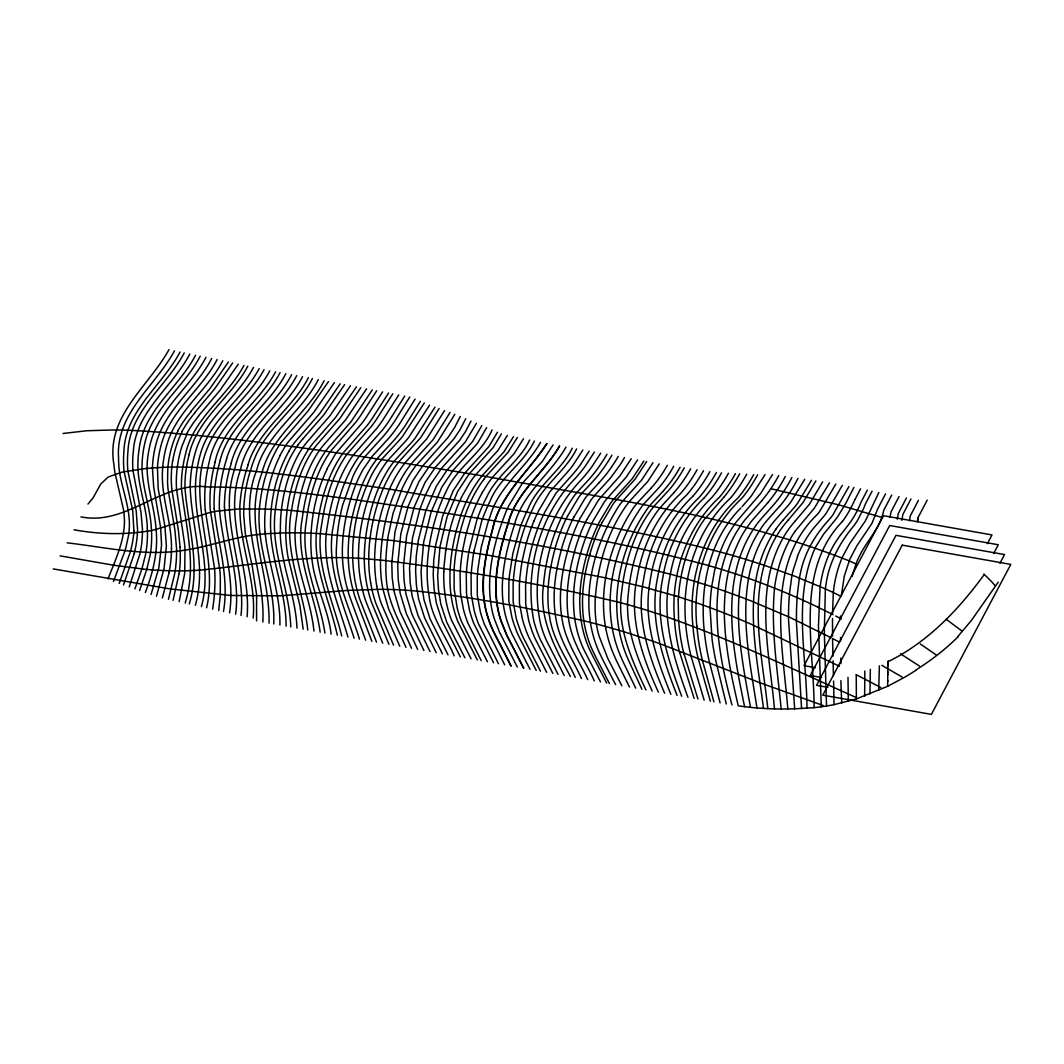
<?xml version="1.0" encoding="UTF-8"?>
<svg xmlns="http://www.w3.org/2000/svg" width="1064" height="1064" viewBox="0 0 1064 1064"><rect width="100%" height="100%" fill="white"/><g stroke="black" fill="none" stroke-linecap="round" stroke-linejoin="round"><path stroke-width="1.5" d="M273.714 623.97C275.589 583.963 255.121 546.244 259.669 506.145C261.89 485.264 267.729 464.476 278.502 446.348A64.864 35.285 -80 0 1 280.909 442.704L308.188 410.771L328.51 381.537M832.5 618.45L832.553 636.192M832.514 613.995L833.285 592.967A67.178 36.548 -80 0 1 840.626 561.499A62.709 34.114 -80 0 1 842.781 556.299L849.777 543.478L865.258 521.107L878.837 492.539M840.454 619.461L840.467 616.029M856.254 675.214L856.36 698.928L834.03 704.647L833.591 681.013M864.646 696.082L864.833 671.038M870.352 669.336L869.94 694.047M239.945 508.659C239.653 545.672 256.424 580.784 253.166 618.104M887.815 674.124L887.615 686.307L856.36 698.928M887.695 681.452L887.722 680.282M887.802 674.603L887.841 672.009M879.383 665.878L878.704 690.31M887.841 672.342L887.908 668.884M269.059 623.145C270.083 573.137 242.738 522.783 261.89 473.227C271.094 435.336 307.137 414.348 324.134 380.699M887.908 669.229L888.001 665.372M887.988 665.599L888.028 664.375M888.028 664.534L888.054 663.032M888.054 663.457L888.121 660.983M678.18 599.737L678.566 619.501A145.435 79.122 -80 0 0 683.992 654.041M133.904 530.657L132.734 510.494L124.182 471.911A59.797 32.532 -80 0 1 123.597 464.569A61.566 33.489 -80 0 1 123.89 451.748C125.18 410.571 162.22 385.727 180.069 351.998M262.861 622.041C265.428 571.395 236.7 520.496 256.584 470.448C266.106 433.367 301.511 412.686 318.296 379.582M247.087 616.761C251.25 567.538 222.868 518.727 240.384 470.049C248.484 431.425 285.032 410.185 302.535 376.669M241.023 615.431C246.303 566.115 217.708 517.224 234.891 468.519C242.885 430.069 279.313 408.948 296.736 375.619M841.252 596.226L844.297 576.129L849.764 559.371L856.786 545.938L871.961 523.382L877.574 509.124L885.541 493.882M235.623 614.234C240.424 578.124 226.459 543.451 224.571 507.767M256.584 620.831L256.61 594.616L252.301 566.753A232.298 126.39 -80 0 0 251.011 560.608L245.385 534.301L243.696 514.896A80.332 43.704 -80 0 1 249.109 474.837L252.261 464.795A100.801 54.849 -80 0 1 254.682 458.385C267.13 427.289 297.428 408.27 312.43 378.452M927.21 500.093L917.926 517.836L917.567 521.147M229.558 612.891C235.051 577.499 222.017 543.212 219.383 508.286M223.48 611.547C229.425 576.848 217.734 542.973 214.21 508.805M218.745 610.51L220.261 595.122L220.328 577.539A119.913 65.25 -80 0 0 219.849 570.238L210.18 509.217A83.75 45.566 -80 0 1 215.207 461.949M445.75 550.54L444.087 565.875A89.722 48.824 -80 0 0 443.834 571.687M179.111 573.509L173.06 600.309M909.574 520.708L910.186 516.093L918.392 500.399M206.589 607.81C219.184 554.211 185.189 499.641 207.786 447.053C219.916 416.928 248.79 398.082 264.032 369.673M339.403 519.99L341.198 511.092A93.153 50.686 -80 0 1 342.821 504.575L353.048 476.14A79.002 42.986 -80 0 1 361.201 461.656A75.092 40.858 -80 0 1 365.045 456.523L383.386 436.24A173.618 94.47 -80 0 0 389.278 428.832L390.435 427.276A153.123 83.311 -80 0 0 394.904 420.852L409.773 396.965M201.415 606.653C212.468 566.58 194.925 527.079 195.444 486.979A71.541 38.929 -80 0 1 201.428 450.671C212.268 418.019 243.204 398.415 259.177 368.623M474.065 550.806L481.699 521.187A92.169 50.154 -80 0 1 483.748 515.495L486.74 508.233A113.196 61.592 -80 0 1 489.999 501.29C499.575 477.39 523.422 463.891 534.421 441.001M195.337 605.296C206.775 566.021 191.507 526.773 190.217 487.445A69.626 37.878 -80 0 1 195.284 452.599C204.727 418.192 237.206 398.082 253.498 367.413M901.886 520.309L902.831 514.511L910.97 498.923M169.003 572.871L162.393 597.928M897.311 519.139L898.295 513.54L906.408 498.019M189.272 603.94C201.016 565.476 187.902 526.467 184.976 487.924M185.189 603.022C197.186 565.117 185.522 526.254 181.452 488.243A67.418 36.681 -80 0 1 185.442 454.528C193.089 418.032 227.217 397.058 243.975 365.378M889.93 517.237L890.98 511.97L899.04 496.556M852.131 576.382L856.121 563.455A59.97 32.625 -80 0 1 860.35 554.278C867.852 539.514 880.753 527.279 883.679 510.414L891.685 495.093M179.124 601.665L184.671 573.589L185.003 549.343A146.433 79.667 -80 0 0 184.591 543.983L176.518 489.121A66.114 35.977 -80 0 1 182.024 446.082L187.45 432.782M134.25 553.573L123.49 584.921M130.566 551.205L119.195 583.444M189.099 454.541C197.332 418.471 231.061 397.683 247.806 366.189M215.088 461.882C222.935 424.616 258.592 404.121 275.576 371.802M555.129 548.572C548.838 571.155 545.539 595.188 549.862 618.45C553.426 639.996 566.553 657.911 575.265 677.422M561.406 549.782C555.076 572.339 551.777 596.345 556.1 619.581C559.677 641.113 572.751 659.042 581.463 678.539M574.666 551.272C568.136 574.095 564.718 598.394 569.054 621.948C572.671 643.414 585.546 661.409 594.284 680.827M589.975 554.224C580.106 586.942 578.47 623.81 594.723 654.812A146.34 79.627 -80 0 0 597.782 660.983L609.419 683.514M168.458 599.285L174.789 573.297A74.773 40.685 -80 0 0 176.531 548.146L174.895 529.938L168.032 489.147A85.16 46.337 -80 0 1 167.54 481.926L167.806 468.426A56.964 30.989 -80 0 1 168.671 461.018A60.302 32.811 -80 0 1 175.72 435.934A56.937 30.976 -80 0 1 177.821 431.332M220.168 460.193C229.159 424.363 263.566 404.32 280.071 372.613M231.194 463.053C240.451 426.983 275.004 406.741 291.603 374.701M226.579 458.637C236.753 424.363 269.764 404.679 285.844 373.65M156.461 596.319L164.082 568.402L166.383 545.952L164.907 526.294L158.19 488.549L157.445 467.748A58.68 31.92 -80 0 1 157.964 461.616A60.515 32.931 -80 0 1 162.14 441.653C172.036 409.281 201.841 389.038 217.109 359.552M248.072 464.556C258.406 429.497 292.161 409.574 308.334 377.72M151.061 594.457L158.815 567.963L161.555 544.914L160.637 527.731L153.681 487.073L152.445 468.107A53.785 29.26 -80 0 1 152.817 461.803L153.056 459.528A58.454 31.8 -80 0 1 157.405 439.312C167.62 407.658 196.641 387.509 211.709 358.462M134.942 588.884L142.031 568.509L145.622 554.224A64.319 34.992 -80 0 0 147.284 528.09M139.61 590.493L146.792 569.346L150.25 554.477A54.996 29.925 -80 0 0 150.995 549.104L151.287 546.244A71.381 38.836 -80 0 0 151.287 527.318C149.944 504.708 140.368 483.056 142.27 460.18A58.094 31.614 -80 0 1 144.731 443.542C152.232 408.43 184.285 386.95 200.205 356.161M129.223 586.902L139.943 553.892A61.353 33.383 -80 0 0 142.443 529.008L140.993 512.343L132.973 470.594A59.531 32.386 -80 0 1 132.681 463.532A60.848 33.104 -80 0 1 133.359 451.096C136.032 411.05 172.421 387.269 189.804 354.059M145.342 592.475C152.737 573.336 157.911 552.828 156.315 532.173A95.654 52.043 -80 0 0 155.982 527.837C153.987 503.511 143.999 479.731 148.095 455.073A57.815 31.454 -80 0 1 151.633 439.06C161.435 406.94 190.802 386.578 205.951 357.304M797.588 556.406L793.185 570.144A60.236 32.771 -80 0 0 791.749 576.635L789.634 592.608A150.37 81.822 -80 0 0 788.504 619.115L794.662 708.824L814.066 707.666A192.863 139.251 -32.5 0 0 834.03 704.647M113.462 581.463L124.927 550.992A78.537 42.733 -80 0 0 125.871 547.734L128.531 535.485A40.246 21.892 -80 0 0 128.997 531.601C131.311 511.638 123.171 492.738 119.727 473.453A67.91 36.947 -80 0 1 118.57 458.012C115.391 413.404 155.344 386.205 174.496 350.814M108.009 578.949C115.923 558.241 126.656 537.067 124.036 514.205A61.938 33.702 -80 0 0 123.584 510.028L114.925 472.589A74.919 40.764 -80 0 1 113.941 464.715C105.496 416.436 148.348 386.977 168.977 349.617M533.928 521.134L535.471 517.543A127.015 69.107 -80 0 1 538.716 510.587L549.742 491.967L563.455 476.592A162.752 88.551 -80 0 0 572.858 465.394L582.859 450.045M460.3 416.476L454.514 427.715L448.09 437.371L422.541 466.099L412.845 480.622L402.298 504.522L395.01 531.907L391.791 562.657L392.177 577.592L393.959 591.105L400.011 611.614L417.687 649.386M465.713 418.764L460.087 429.657L453.836 438.967L429.391 466.245L418.977 481.606L408.071 506.424L400.822 533.875L397.697 565.024L398.242 579.853L400.157 593.273L406.421 613.848L423.898 650.49M471.019 421.012L465.553 431.558L459.488 440.523L435.429 467.242L425.002 482.577L414.082 507.368L406.608 535.897L403.522 565.689L404.067 580.492L405.983 594.111L412.021 614.34L429.989 651.567M476.419 423.286L465.221 442.105L441.573 468.253L431.146 483.561L425.228 495.358L419.841 509.297L412.5 537.972L409.534 568.176L410.185 582.806L412.22 596.452L418.099 615.684L436.2 652.658M481.819 425.573L472.443 441.733L447.026 470.115L436.373 486.155L425.627 511.225L418.391 540.047L416.237 556.379L415.612 570.716L416.396 585.24L418.578 598.912L424.576 617.772L442.398 653.762M486.674 427.635L477.55 443.209L453.237 470.155L441.879 487.046L431.106 512.077L423.672 542.015L421.065 571.501L421.836 585.998L424.004 599.817L430.069 618.902L447.971 654.746M492.073 429.923C481.673 453.876 456.709 467.242 446.255 491.302C439.02 505.4 434.272 520.655 431.04 536.123C426.957 555.847 425.68 576.316 429.164 596.226C431.758 618.237 445.816 635.993 454.182 655.836M497.473 432.21L488.935 446.508L464.822 473.041L453.251 490.637L442.677 515.96L435.681 545.034L433.74 560.289L433.208 574.906L434.099 589.243L436.426 603.394L442.318 621.403L460.38 656.94M501.41 433.873L493.071 447.691L469.291 473.773L457.719 491.342L447.119 516.652L439.937 546.883L437.637 575.558L438.488 589.868L440.829 604.166L446.774 622.307L464.888 657.738M326.821 469.158L334.921 454.873A68.508 37.28 -80 0 1 337.408 451.455L361.8 423.432A163.577 89.004 -80 0 0 365.843 417.873L382.561 391.911M507.368 435.389L497.899 450.524L475.528 474.903A104.565 56.897 -80 0 0 469.517 483.189L462.242 495.824A95.56 51.99 -80 0 0 454.009 515.827L450.963 525.869A118.703 64.585 -80 0 0 445.736 550.54M567.591 516.04L578.63 497.433A78.896 42.919 -80 0 1 581.409 493.856L592.329 482.019A145.369 79.095 -80 0 0 611.92 455.206M573.855 517.237L584.894 498.63A79.414 43.212 -80 0 1 587.674 495.053L598.593 483.216M586.796 519.697L597.848 501.104A80.571 43.837 -80 0 1 600.628 497.513L619.82 476.06L631.258 458.73M602.078 522.597L613.13 504.017A82.367 44.808 -80 0 1 615.91 500.439L635.181 479.053L646.646 461.55M513.5 436.666L504.083 451.695L481.779 476.087A101.346 55.142 -80 0 0 470.248 493.749A97.024 52.788 -80 0 0 460.273 517.038L456.695 529.114A119.806 65.183 -80 0 0 452.373 549.13C449.301 568.243 448.622 588.086 453.251 607.012A101.811 55.395 -80 0 0 458.092 622.041L477.297 659.933M280.111 455.246L284.593 447.266A67.045 36.482 -80 0 1 287.014 443.648A75.757 41.217 -80 0 1 289.049 440.935L313.694 412.473L334.375 382.668M517.37 437.464L507.98 452.439L487.152 475.116A99.258 54.011 -80 0 0 483.694 479.478M523.501 438.74L514.165 453.61L493.403 476.3A95.388 51.897 -80 0 0 487.964 483.442L482.285 492.512M804.716 479.279L791.057 501.689A102.769 55.913 -80 0 1 787.746 505.919L775.603 519.578A118.969 64.731 -80 0 0 769.392 527.398C732.125 580.452 747.886 648.987 756.956 707.932M829.481 482.79L814.479 507.994L794.808 531.561M835.852 484.027L819.732 511.319A81.582 44.395 -80 0 1 817.245 514.511C764.484 565.011 782.838 645.143 787.799 708.957M842.369 485.29L826.302 513.101A80.465 43.784 -80 0 1 823.882 516.279L815.224 526.281A87.487 47.601 -80 0 0 797.428 556.246M848.899 486.541L832.873 514.896A80.239 43.651 -80 0 1 830.519 518.048C816.061 533.476 804.65 552.017 800.474 572.977A65.529 35.657 -80 0 0 799.144 579.627L797.348 594.683A168.75 91.81 -80 0 0 796.471 622.866L801.578 708.571M853.913 487.512L848.833 497.247A124.382 67.684 -80 0 1 845.175 504.429L837.94 516.279A80.704 43.917 -80 0 1 835.626 519.418L823.536 534.248L816.048 546.337A62.098 33.795 -80 0 0 813.747 551.165C793.225 601.08 806.725 656.368 806.964 708.265M854.951 499.548L860.563 488.828M867.32 490.198L861.055 502.168A73.483 39.98 -80 0 1 849.338 523.634L840.494 535.072M872.081 491.169L865.365 504.017A53.692 29.207 -80 0 1 863.702 508.299L857.797 519.91A76.369 41.549 -80 0 1 854.259 525.284C840.254 541.988 829.322 561.646 826.156 583.484A57.749 31.415 -80 0 0 825.358 589.177L824.321 631.936L826.529 706.017M529.633 440.004C519.392 461.976 496.742 474.757 486.793 496.981A108.98 59.291 -80 0 0 481.832 507.262L480.303 510.866A95.175 51.777 -80 0 0 476.805 520.23L469.197 549.915A108.395 58.972 -80 0 0 466.285 575.504L466.524 593.925L469.437 609.965A133.745 72.764 -80 0 0 470.7 614.473L471.538 617.147A107.876 58.693 -80 0 0 473.773 623.358L493.616 662.832M772.531 474.517L760.614 493.563L736.926 521.174A98.739 53.719 -80 0 0 733.482 525.922L729.133 532.838A85.506 46.523 -80 0 0 714.556 570.849L711.989 584.854A103.594 56.365 -80 0 0 710.06 608.289L712.082 639.371A244.042 132.787 -80 0 0 715.593 659.959L726.3 703.969M553.094 444.872L542.254 461.51L525.204 480.103A84.109 45.765 -80 0 0 521.613 484.466L508.911 505.52A128.066 69.679 -80 0 0 506.145 511.425C493.324 543.425 484.506 579.8 492.885 613.981A174.722 95.068 -80 0 0 494.747 619.953L499.561 632.229L517.343 667.062M765.109 474.557L751.916 495.093A158.922 86.463 -80 0 1 748.697 499.096L742.06 506.663M811.473 480.25L797.601 503.206A95.361 51.883 -80 0 1 794.249 507.488L783.33 519.737M815.875 480.888L802.948 502.687L788.185 520.07M987.379 543.677L991.994 534.939L883.439 515.694L804.025 665.692L815.37 667.7M993.643 553.493L998.271 544.755L889.704 525.523L810.289 675.507L821.634 677.515M999.907 563.308L1004.536 554.57L895.968 535.338L816.554 685.322L827.898 687.344M559.398 445.962C543.877 473.281 515.707 492.206 507.754 524.113C498.364 553.16 491.236 585.16 499.202 615.338A172.687 93.951 -80 0 0 500.958 621.017L506.504 634.889L523.541 668.165M652.964 462.707L641.472 480.276L622.174 501.636A83.391 45.366 -80 0 0 619.394 505.214C591.424 548.519 576.967 607.637 600.934 655.903A135.58 73.762 -80 0 0 603.98 662.114L615.617 684.618M540.552 442.278C525.722 468.479 498.444 486.434 490.038 516.718A91.052 49.543 -80 0 0 487.977 522.397L481.194 547.508L477.896 569.253A131.776 71.7 -80 0 0 477.271 577.38L477.297 595.481L480.383 611.96A156.807 85.32 -80 0 0 481.713 616.495L483.468 621.735A112.824 61.38 -80 0 0 484.612 624.781L504.668 664.801M559.677 446.016C544.156 473.334 515.987 492.26 508.033 524.166C498.644 553.214 491.528 585.213 499.495 615.378A172.222 93.712 -80 0 0 501.237 621.07L506.797 634.942L523.821 668.219M822.632 481.846L809.505 504.163L795.3 520.934M546.683 443.555C528.396 472.044 499.787 494.694 492.353 529.553C484.905 556.432 479.066 585.599 486.527 613.077A171.011 93.047 -80 0 0 487.897 617.639L489.666 622.839A118.982 64.744 -80 0 0 490.81 625.885L511.146 665.958M546.962 443.608C528.662 472.097 500.08 494.747 492.645 529.606C485.184 556.485 479.332 585.652 486.82 613.13A172.953 94.098 -80 0 0 488.19 617.692L489.945 622.892A118.024 64.212 -80 0 0 491.103 625.938L492.619 629.542M565.968 447.106C550.381 474.411 522.291 493.43 514.284 525.337C504.788 554.331 497.832 586.304 505.733 616.468A163.031 88.711 -80 0 0 507.462 622.134L510.082 629.436A115.497 62.843 -80 0 0 512.25 634.477L530.032 669.322M643.88 461.044L632.415 478.507L613.157 499.907A81.901 44.568 -80 0 0 610.377 503.498L599.325 522.078A113.901 61.965 -80 0 0 587.129 553.652C577.326 586.716 575.691 623.93 592.369 655.131A148.574 80.837 -80 0 0 595.069 660.478L606.693 683.035M659.254 463.864L647.763 481.487L631.484 499.189A92.103 50.114 -80 0 0 627.893 503.472C607.757 530.404 598.048 564.013 595.348 597.21A81.143 44.156 -80 0 0 596.824 626.403L597.662 630.553A73.815 40.166 -80 0 0 599.205 636.405L607.877 658.603L621.828 685.721M572.259 448.197C561.114 470.993 537.799 484.838 528.183 508.619A128.731 70.051 -80 0 0 524.938 515.574L521.932 522.796A99.71 54.251 -80 0 0 519.844 528.436L512.901 553.307L509.523 574.906A127.946 69.612 -80 0 0 508.858 583.006L508.845 601.027L511.957 617.546A154.16 83.883 -80 0 0 513.673 623.211L516.293 630.513A118.49 64.478 -80 0 0 518.447 635.58L536.229 670.44M576.568 448.955C565.37 471.724 542.135 485.663 532.466 509.417A127.999 69.639 -80 0 0 529.22 516.373L526.215 523.594A102.982 56.033 -80 0 0 523.461 531.175L520.974 539.089A130.633 71.075 -80 0 0 519.259 545.3L516.253 558.507A98.3 53.493 -80 0 0 515.016 565.689L513.779 575.677A122.573 66.686 -80 0 0 513.127 583.777L513.154 601.878L516.226 618.29A148.787 80.957 -80 0 0 517.929 623.943L520.535 631.258A120.551 65.596 -80 0 0 522.69 636.339L540.472 671.198M454.86 414.242L437.371 442.159L416.529 464.928A95.521 51.963 -80 0 0 407.312 478.561L405.823 481.247A89.921 48.931 -80 0 0 402.086 488.748L393.055 513.327L388.28 535.285A122.36 66.567 -80 0 0 385.979 557.908L385.86 571.368A79.654 43.331 -80 0 0 386.272 577.965C387.535 603.541 401.793 625.433 411.489 648.308M637.575 459.887L626.111 477.284L606.892 498.71A81.197 44.183 -80 0 0 604.113 502.301L593.06 520.881A113.569 61.792 -80 0 0 580.838 552.429C570.969 585.825 569.386 623.451 586.543 654.812A161.435 87.833 -80 0 0 588.884 659.348L600.495 681.931M589.15 451.149L580.412 464.742A163.803 89.123 -80 0 1 569.692 477.763L556.007 493.137L544.967 511.757A117.838 64.119 -80 0 0 531.109 549.716L528.688 560.741A104.631 56.924 -80 0 0 525.589 586.051L525.722 604.339L528.702 620.445A130.885 71.208 -80 0 0 535.099 638.546L552.868 673.419M594.404 452.054L585.599 465.673A166.968 90.852 -80 0 1 574.906 478.747C539.528 515.402 524.06 571.581 533.902 621.349A129.715 70.57 -80 0 0 540.273 639.451L558.028 674.337M450.045 412.473L433.075 439.698L411.981 462.907A96.438 52.469 -80 0 0 403.083 475.608C388.746 500.213 382.069 528.662 380.646 556.938A90.932 49.476 -80 0 0 382.774 588.751L388.639 608.967L405.983 647.324M600.694 453.158L591.837 466.79A186.692 101.572 -80 0 1 588.206 471.565L584.721 475.861A157.02 85.439 -80 0 1 581.157 479.917C545.539 516.998 529.686 573.975 540.618 624.182A129.329 70.37 -80 0 0 546.484 640.541L564.226 675.454M444.566 410.531L426.903 438.647L405.836 461.896A94.084 51.192 -80 0 0 393.374 481.048A91.118 49.582 -80 0 0 389.304 489.666C376.762 519.87 371.296 553.679 376.762 586.104M439.099 408.576L420.746 437.61L399.692 460.885A90.999 49.516 -80 0 0 394.624 467.628A93.645 50.952 -80 0 0 382.415 490.517L379.542 497.965A111.933 60.901 -80 0 0 377.574 503.791C369.74 529.194 366.269 556.445 370.658 582.819M288.823 451.242L290.685 448.197A69.479 37.799 -80 0 1 293.119 444.592A94.39 51.351 -80 0 1 297.787 438.714L319.812 413.417L340.227 383.785M435.003 407.126L414.96 438.341A105.629 57.469 -80 0 1 411.356 442.691L395.09 460.127A89.083 48.465 -80 0 0 390.036 466.87L388.094 469.809A97.702 53.16 -80 0 0 368.649 519.884C364.34 540.499 362.545 561.952 366.495 582.766A118.064 64.239 -80 0 0 371.695 602.756L388.919 644.318M429.563 405.131L408.789 437.304A114.752 62.43 -80 0 1 405.185 441.64L388.945 459.129A88.897 48.359 -80 0 0 385.86 463.053A89.868 48.904 -80 0 0 376.51 478.334A87.102 47.388 -80 0 0 372.493 487.033C360.47 517.104 354.911 550.633 360.949 582.713A123.663 67.285 -80 0 0 365.777 601.107L382.708 643.228M424.297 402.937L402.631 436.267A128.132 69.719 -80 0 1 399.027 440.602L382.814 458.132A87.847 47.8 -80 0 0 372.121 474.052C355.509 507.182 348.274 546.032 355.389 582.66A130.18 70.836 -80 0 0 359.858 599.471L376.51 642.124M420.36 401.288L404.958 426.052A145.382 79.095 -80 0 1 394.412 439.831L378.225 457.4A84.256 45.845 -80 0 0 373.158 464.13A86.397 47.002 -80 0 0 365.843 476.685A84.694 46.084 -80 0 0 361.866 485.463C349.484 517.197 343.778 552.775 352.104 586.251A135.633 73.802 -80 0 0 355.469 598.168L371.855 641.313M415.093 399.093L398.827 425.068A157.273 85.572 -80 0 1 388.254 438.78L372.094 456.416L363.263 469.224A87.607 47.667 -80 0 0 355.815 484.612C343.286 516.705 337.833 552.761 346.758 586.503A144.478 78.603 -80 0 0 349.63 596.385L365.657 640.209M404.732 396.021L388.586 421.637A158.164 86.064 -80 0 1 382.867 429.51L360.191 455.206A73.19 39.82 -80 0 0 357.664 458.544C344.324 477.949 337.275 501.011 333.644 524.1C325.265 563.641 342.249 601.453 354.139 638.187M398.747 394.904L382.442 420.626A160.172 87.155 -80 0 1 376.709 428.486L354.046 454.195A71.195 38.743 -80 0 0 351.519 457.56C338.272 477.151 331.276 500.333 327.792 523.554C319.626 562.936 337.448 600.189 347.928 637.083M392.776 393.8L376.31 419.602A161.329 87.78 -80 0 1 371.137 426.704L347.901 453.184A70.224 38.211 -80 0 0 345.388 456.562C332.168 476.313 325.305 499.668 321.927 523.009C314 562.218 332.62 598.979 341.73 635.993M388.546 393.015L371.974 418.884A161.781 88.019 -80 0 1 367.373 425.214L343.566 452.466A69.572 37.852 -80 0 0 341.052 455.871C327.845 475.728 321.089 499.202 317.777 522.624C310.276 561.686 329.095 598.168 337.341 635.221M376.669 390.794L359.725 416.889A166.516 90.6 -80 0 1 356.254 421.677L331.29 450.484A69.918 38.038 -80 0 0 328.803 453.916C315.516 474.132 309.159 498.085 306.272 521.879C299.649 560.422 319.2 595.986 324.932 633.027M184.232 352.876C166.583 386.378 129.821 410.771 127.946 451.469A61.286 33.343 -80 0 0 127.48 464.13A59.73 32.492 -80 0 0 127.946 471.352L136.165 510.68L137.575 529.938A59.424 32.332 -80 0 1 134.197 553.546M372.28 389.929L350.987 421.743L328.164 447.838A81.702 44.449 -80 0 0 326.608 449.793C311.858 469.889 305.328 494.694 302.149 519.072C294.994 558.214 315.077 594.404 320.158 632.189M195.55 355.216C178.752 387.509 144.026 410.265 139.238 448.396A59.212 32.213 -80 0 0 137.894 462.986A56.831 30.923 -80 0 0 138.001 469.849C139.185 489.546 146.726 508.273 147.351 528.05M232.657 362.93L214.542 388.985L194.925 412.406M238.296 364.154L219.916 390.435L198.476 415.984M222.788 360.749C208.132 388.706 180.92 408.137 169.256 437.703A60.462 32.904 -80 0 0 163.351 461.35A58.241 31.694 -80 0 0 162.593 468.945C160.465 496.024 171.942 521.826 171.477 548.811M228.401 361.986L210.034 388.466L191.028 411.209M366.575 388.799L345.481 420.054L325.225 443.169A102.649 55.86 -80 0 0 320.53 448.888C305.873 469.211 299.317 494.148 296.404 518.727C289.594 557.603 310.169 593.34 313.96 631.085M356.427 386.857L335.453 417.593L315.157 440.789A103.221 56.153 -80 0 0 309.917 447.226C291.842 473.839 284.806 506.956 285.91 538.81A111.906 60.887 -80 0 0 288.105 557.456L299.875 605.416L303.173 629.183M360.816 387.682L339.988 418.338L319.692 441.533A105.057 57.163 -80 0 0 314.452 447.944M269.804 370.764C252.713 403.19 216.59 423.765 209.329 461.497A83.258 45.3 -80 0 0 205.286 510.148M350.482 385.74L329.907 415.851L309.012 439.778A100.92 54.902 -80 0 0 303.785 446.228A70.729 38.477 -80 0 0 301.351 449.819L299.476 452.838A89.243 48.558 -80 0 0 280.43 531.601M344.603 384.623L323.788 414.894L302.894 438.807M775.962 529.087C739.6 582.021 756.118 649.732 763.5 708.398M297.694 445.311C284.886 463.598 278.595 485.649 275.709 507.581C269.165 548.319 289.435 586.769 290.765 626.989M314.452 447.971C301.591 465.886 295.114 487.551 291.762 509.124C282.904 550.5 303.519 589.642 307.749 629.994M842.422 521.44C794.476 571.262 814.279 646.327 814.066 707.666M984.266 574.467C958.624 609.752 927.675 642.23 888.094 661.662M705.658 518.048L723.759 497.367M998.231 582.168L971.126 620.804L957.68 636.711M761.824 500.732L745.359 519.378A111.8 60.834 -80 0 0 743.882 521.227C704.169 573.975 715.833 645.928 731.979 704.9M767.649 502.873L751.809 520.868A107.411 58.44 -80 0 0 750.346 522.743L746.383 528.276A95.946 52.203 -80 0 0 741.701 535.91C713.346 588.246 725.342 651.008 738.27 705.844A349.857 252.607 -32.5 0 0 774.459 708.89A372.32 268.833 -32.5 0 0 789.581 708.93L794.662 708.824M704.395 497.673C681.825 518.993 667.394 547.88 662.686 578.47C654.227 618.822 667.647 658.842 681.705 696.215M779.447 506.451L768.487 518.713A125.525 68.296 -80 0 0 762.822 525.749C724.97 578.803 739.799 648.308 750.492 707.347M692.77 496.369C669.083 518.66 654.653 549.29 650.091 581.316C642.696 620.379 656.488 658.656 670.839 694.327M673.911 492.725L661.13 506.584A104.591 56.911 -80 0 0 658.975 509.124C640.581 533.091 631.258 563.056 628.425 592.861C623.73 627.6 638.32 660.292 652.179 691.068M663.537 490.717L651.833 503.299A115.431 62.803 -80 0 0 648.588 507.089C617.147 550.593 605.855 611.734 629.103 661.489A168.657 91.77 -80 0 0 630.952 665.492L641.924 689.273M650.995 488.31L639.797 500.213A114.287 62.178 -80 0 0 636.006 504.602A86.45 47.042 -80 0 0 633.439 507.927C605.363 550.54 592.821 608.063 614.433 656.089A145.063 78.922 -80 0 0 618.118 664.082L629.502 687.078M740.85 508.007C710.646 537.958 700.844 582.74 703.636 623.983A164.016 89.23 -80 0 0 704.036 628.651A189.179 102.929 -80 0 0 709.489 662.367L720.089 702.905M87.966 504.057L93.034 497.952L100.708 484.08L108.129 477.071L122.254 472.057L145.09 468.612A481.912 205.951 27.9 0 1 176.438 467.043C248.843 467.575 320.557 479.053 392.018 489.56C503.126 508.752 615.165 524.126 724.291 553.081A424.576 181.452 27.9 0 1 765.694 565.795L794.981 576.289L824.573 588.538A207.52 88.684 27.9 0 1 841.291 596.465M916.383 670.027L908.696 674.855A135.008 97.489 -32.5 0 1 903.881 677.662L887.615 686.307M63.069 433.474L86.809 430.747L112.558 429.976A544.515 232.71 27.9 0 1 142.962 431.013C257.089 438.661 369.979 457.587 482.763 475.861C605.589 498.59 731.46 514.378 848.287 560.502A176.97 75.624 27.9 0 1 856.68 564.319M67.178 542.84C106.373 547.362 145.848 556.911 185.495 550.048C209.954 546.457 233.202 537.121 257.86 534.58A346.731 148.175 27.9 0 1 266.865 533.689L285.724 532.851A485.49 207.48 27.9 0 1 319.386 533.636L394.425 540.725L488.177 555.182L603.98 577.553L643.693 586.969L676.026 596.106M142.696 569.001L113.356 565.183L60.103 555.86M80.917 516.891C127.494 526.135 161.223 480.862 208.012 486.966C257.914 487.073 307.536 493.403 356.919 499.96C475.036 517.157 593.513 534.7 708.97 565.622M53.2 568.908L169.721 588.871L230.808 595.468L280.47 595.813L347.728 590.4L379.688 589.323A440.084 188.075 27.9 0 1 413.843 590.799C472.735 596.691 530.936 608.369 588.485 621.935A418.165 178.712 27.9 0 1 629.303 633.466L649.904 640.209A351.306 150.13 27.9 0 1 662.393 644.638L759.231 682.476L823.177 705.525M74.081 529.792C98.034 534.168 122.732 534.913 146.832 531.282A250.08 106.865 27.9 0 0 155.065 529.699L208.916 512.795A229.252 97.968 27.9 0 1 217.029 511.106L238.057 509.018L264.311 509.044A615.87 263.194 27.9 0 1 291.962 510.534C419.894 523.914 547.787 543.212 672.568 574.746A644.718 275.523 27.9 0 1 684.844 578.311L709.555 585.971A363.688 155.424 27.9 0 1 722.057 590.201L738.855 596.252A417.766 178.539 27.9 0 1 751.477 601.08L789.302 617.12L831.051 637.735M770.788 488.682L839.27 504.988L882.668 517.663M619.381 602.397C541.749 583.87 462.907 570.251 383.718 560.409A478.268 204.394 27.9 0 0 373.065 559.451C315.875 553.293 259.044 564.08 202.346 569.905A387.988 165.811 27.9 0 1 142.762 569.094M855.137 697.026C789.515 667.673 724.544 636.245 656.302 613.29A336.557 143.826 27.9 0 0 619.381 602.41M817.711 607.078L832.966 614.62M839.496 666.25L751.556 624.382A356.852 152.498 27.9 0 0 675.986 596M856.068 674.589L880.779 687.477M835.719 616.043L838.459 617.466A236.873 101.226 27.9 0 1 841.198 618.916M832.42 638.453L839.31 642.044M881.856 665.306L902.166 677.05M900.61 653.855L919.416 666.051M920.254 643.959L935.974 654.759M946.255 619.341L961.55 630.686M983.854 574.081L986.847 576.901A77.978 33.33 27.9 0 1 994.986 585.559M492.858 630.62L510.866 665.904M498.457 663.697L478.414 623.677A109.406 59.518 -80 0 1 477.271 620.618L475.528 615.351A142.842 77.712 -80 0 1 474.238 610.842L471.246 594.603L471.086 576.329A121.11 65.888 -80 0 1 471.685 568.149L472.868 558.081A101.133 55.022 -80 0 1 474.065 550.806M487.418 661.728L468 623.304A110.124 59.916 -80 0 1 463.306 608.821L460.473 593.06L460.087 574.454A105.669 57.496 -80 0 1 462.946 548.758L465.287 537.559A132.947 72.339 -80 0 1 466.923 531.069L470.527 519.019A100.109 54.464 -80 0 1 482.311 492.566M481.221 660.624L461.803 622.201A104.578 56.897 -80 0 1 457.148 607.704L454.168 589.15L454.062 570.184A103.94 56.552 -80 0 1 456.722 547.601L459.036 536.362A128.997 70.184 -80 0 1 460.646 529.872L464.25 517.809A99.032 53.878 -80 0 1 483.721 479.558M471.099 658.829L451.894 620.937A96.159 52.322 -80 0 1 443.755 571.714M546.67 672.302L528.901 637.442A124.741 67.87 -80 0 1 526.068 630.553L524.153 625.007A141.392 76.927 -80 0 1 522.464 619.368L519.432 603.102L519.352 584.921A115.776 62.989 -80 0 1 519.99 576.794L521.227 566.819A98.965 53.852 -80 0 1 522.464 559.624L525.483 546.431A114.633 62.377 -80 0 1 533.902 521.094M570.424 676.558C555.581 648.734 538.836 619.075 543.398 586.118C545.912 554.424 555.647 522.81 573.735 496.502A79.348 43.172 -80 0 1 576.515 492.925L587.434 481.088A150.37 81.808 -80 0 0 606.985 454.262M587.661 679.643C578.949 660.172 565.942 642.217 562.351 620.711C557.975 597.157 561.446 572.818 567.963 549.982A113.635 61.832 -80 0 1 580.053 518.341L591.158 499.827A80.013 43.531 -80 0 1 593.938 496.25L610.643 477.816L620.126 464.808A115.231 62.696 -80 0 0 624.528 457.493M399.771 646.234L381.404 603.847A110.576 60.156 -80 0 1 376.749 586.118M635.713 688.169L624.541 664.787A153.681 83.617 -80 0 1 621.589 658.377C599.205 608.927 611.441 548.824 642.297 505.852A117.146 63.734 -80 0 1 646.087 501.463L657.273 489.507A111.108 60.449 -80 0 0 673.698 466.258M393.56 645.13L376.124 603.98A114.513 62.311 -80 0 1 370.644 582.819M645.968 689.977C631.338 659.215 616.349 626.098 621.775 591.025C625.113 561.433 634.33 531.694 652.697 507.9A115.497 62.843 -80 0 1 655.929 504.123L667.633 491.515A115.471 62.829 -80 0 0 684.258 467.841M658.39 692.159C642.164 656.688 628.452 617.612 637.057 578.124C642.177 546.417 656.594 516.027 680.189 493.935A121.296 65.995 -80 0 0 697.053 469.756M664.628 693.249C649.559 657.978 635.793 619.82 643.374 580.851C648.069 548.585 662.566 517.596 686.493 495.146A124.395 67.684 -80 0 0 703.477 470.727M677.063 695.404C662.22 657.658 648.747 616.841 657.938 575.957C662.992 546.258 677.103 518.208 699.115 497.473A131.87 71.754 -80 0 0 716.484 472.416M687.929 697.292C673.938 658.922 660.85 617.732 669.961 576.608C674.709 546.417 689.884 518.607 711.856 497.5A134.756 73.31 -80 0 0 728.454 473.241M694.14 698.37L679.71 652.485M697.931 699.021L684.059 653.974M704.142 700.112L692.012 659.507A150.609 81.941 -80 0 1 685.509 621.841M710.353 701.203L698.356 659.002M713.878 701.814L702.439 660.465A166.303 90.48 -80 0 1 696.867 625.965M359.459 639.132C350.043 608.342 333.684 578.164 336.623 544.888A106.041 57.695 -80 0 1 339.416 519.99M744.601 706.682C732.285 647.564 718.479 577.3 756.81 524.246A130.127 70.796 -80 0 1 761.891 517.982L773.475 505.014A124.714 67.857 -80 0 0 791.842 477.537M331.143 634.131C328.005 607.93 314.173 584.322 311.845 557.908M767.809 708.637C762.103 654.719 747.327 595.787 772.078 544.249A92.674 50.42 -80 0 1 776.507 536.07L780.245 530.178A115.324 62.749 -80 0 1 788.198 520.11M205.299 510.135L214.596 568.828A94.962 51.671 -80 0 1 214.928 575.478L214.981 577.832A109.273 59.451 -80 0 1 212.64 609.167M774.472 708.877C769.365 650.663 752.421 584.788 786.815 531.84A111.095 60.449 -80 0 1 795.313 520.988M171.65 488.256L178.406 530.457L180.082 547.189M696.827 625.991C692.185 579.494 706.842 530.577 741.714 498.431A128.757 70.051 -80 0 0 757.648 474.823M265.082 531.774C267.809 563.228 280.51 593.193 279.912 625.073M781.189 708.983C777.265 668.378 770.509 627.374 774.712 586.517A80.665 43.89 -80 0 1 794.835 531.641M685.549 621.828C681.798 576.462 696.774 529.194 730.649 497.899A132.441 72.059 -80 0 0 746.689 474.225M270.589 531.747C272.424 563.76 286.136 593.925 286.11 626.164M296.962 628.093C295.779 595.242 280.55 564.652 280.204 531.707M833.046 660.824L833.458 675.693M841.704 702.985L841.052 686.16A147.111 80.039 -80 0 1 840.946 681.678L840.932 680.588M832.926 656.209L832.58 639.225M821.315 706.789L818.469 626.031L820.078 586.956A68.003 37.001 -80 0 1 833.511 545.619L835.519 542.281A95.162 51.777 -80 0 1 840.494 535.072M848.327 701.296L847.995 677.342M840.839 658.057L840.893 663.71M840.547 637.682L840.587 641.087M709.023 565.742A329.72 140.9 27.9 0 1 817.724 607.065M957.959 636.91A178.034 128.545 -32.5 0 1 916.224 669.761M917.939 517.836A45.872 24.951 -80 0 1 917.474 521.799M133.998 530.643A58.028 31.574 -80 0 1 130.5 551.179M177.688 431.12A103.128 56.113 -80 0 1 191.121 411.489M171.49 548.811A70.211 38.198 -80 0 1 168.99 572.871M187.331 432.556A103.727 56.432 -80 0 1 198.542 416.184M179.976 547.242A81.635 44.422 -80 0 1 179.231 573.509M171.743 488.203A67.325 36.628 -80 0 1 172.594 460.765M172.74 460.779A60.395 32.864 -80 0 1 180.867 434.245A57.695 31.388 -80 0 1 182.157 431.585M182.037 431.372A106.56 57.988 -80 0 1 194.991 412.659M184.937 487.937A68.176 37.094 -80 0 1 189.166 454.581M224.398 507.834A80.505 43.797 -80 0 1 231.353 463.173M219.37 508.299A81.635 44.422 -80 0 1 226.725 458.744M214.197 508.818A82.726 45.007 -80 0 1 220.301 460.273M239.733 508.712A82.952 45.14 -80 0 1 248.231 464.689M270.735 531.654A87.009 47.348 -80 0 1 288.863 451.309M265.016 531.814A86.57 47.095 -80 0 1 280.218 455.405M297.681 445.284A100.854 54.876 -80 0 1 302.908 438.834M311.685 558.028A97.303 52.947 -80 0 1 326.954 469.33M561.287 549.716A114.939 62.537 -80 0 1 573.775 517.117M618.264 456.429A140.262 76.315 -80 0 1 598.567 483.136M555.009 548.505A114.593 62.35 -80 0 1 567.524 515.947M574.56 551.219A113.582 61.805 -80 0 1 586.73 519.604M589.895 554.184A113.954 62.005 -80 0 1 602.011 522.504M680.096 467.216A113.702 61.858 -80 0 1 663.51 490.624M667.314 465.301A108.501 59.039 -80 0 1 650.955 488.177M690.656 468.798A118.264 64.345 -80 0 1 673.884 492.632M709.874 471.685A127.707 69.479 -80 0 1 692.757 496.316M679.67 652.538A138.825 75.531 -80 0 1 674.363 618.091C670.958 573.762 686.506 527.917 719.331 497.327A134.41 73.137 -80 0 0 735.437 473.6M721.538 472.828A133.692 72.738 -80 0 1 704.395 497.673M698.317 659.028A158.11 86.024 -80 0 1 692.784 624.462C688.448 578.51 703.091 530.191 737.552 498.431A130.872 71.208 -80 0 0 753.684 474.611M678.327 599.697A93.858 51.072 -80 0 1 705.552 517.769M739.693 473.826A133.545 72.658 -80 0 1 723.759 497.327M785.259 476.552A122.333 66.567 -80 0 1 767.636 502.807M778.675 475.581A120.418 65.516 -80 0 1 761.784 500.612M775.949 529.047A116.601 63.441 -80 0 1 783.343 519.777M797.973 478.348A126.323 68.734 -80 0 1 779.486 506.557M854.924 499.508A88.099 47.933 -80 0 1 842.435 521.493M902.232 545.154L822.818 695.151L931.386 714.383L1010.8 564.399L902.232 545.154"/></g></svg>
